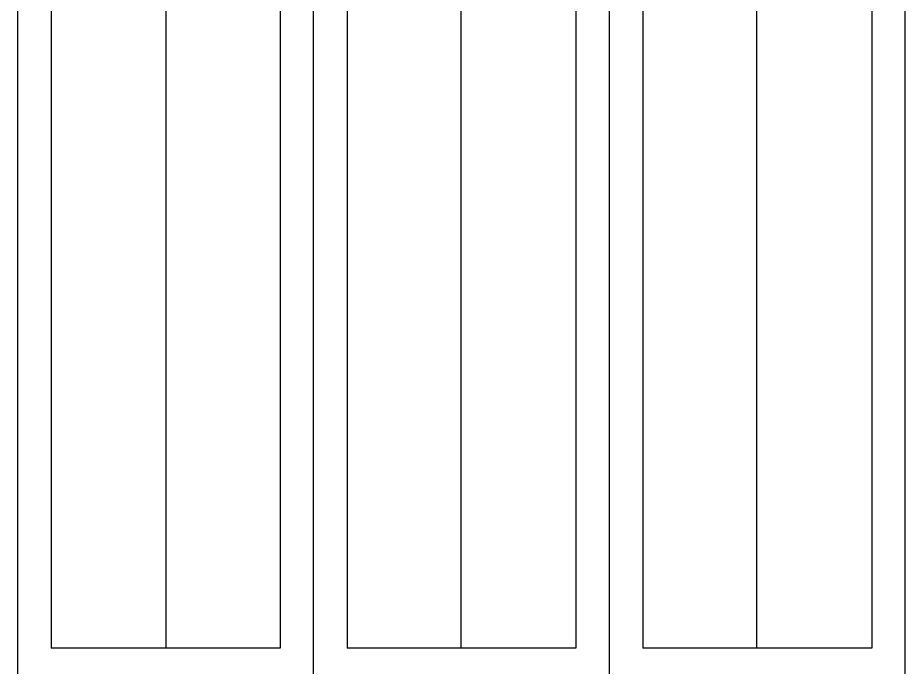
# Model space of a CAD drawing. Extents: x 10 to 656, y -396 to 292.
# Drawn here: x 261.52 to 270.63, y 104.87 to 111.54 of the extents above; entities that cross this region are included whole.
import ezdxf

# ---------------------------------------------------------------- set-up
doc = ezdxf.new("R2010")
doc.units = 0
doc.header["$LTSCALE"] = 5
doc.header["$MEASUREMENT"] = 0
doc.layers.get('0').update_dxf_attribs({"linetype": 'CONTINUOUS'})

msp = doc.modelspace()

# ---------------------------------------------------------------- linework, layer by layer
at = {"color": 7, "linetype": 'Continuous'}
for p, q in [((261.5214, 101.4882), (261.5214, 118.1086)), ((264.558, 91.5889), (264.558, 118.1086)), ((264.558, 91.5889), (264.558, 118.1086)), ((264.558, 101.4882), (264.558, 118.1086)), ((264.558, 101.4882), (264.558, 118.1086)), ((267.5946, 91.5889), (267.5946, 118.1086)), ((267.5946, 101.4882), (267.5946, 118.1086)), ((267.5946, 91.5889), (267.5946, 118.1086)), ((267.5946, 101.4882), (267.5946, 118.1086)), ((270.6312, 91.5889), (270.6312, 118.1086)), ((270.6312, 101.4882), (270.6312, 118.1086)), ((270.6312, 91.5889), (270.6312, 118.1086)), ((270.6312, 101.4882), (270.6312, 118.1086)), ((261.8655, 114.7885), (261.8655, 105.0714)), ((264.2138, 114.7885), (264.2138, 105.0714)), ((264.9021, 114.7885), (264.9021, 105.0714)), ((267.2504, 114.7885), (267.2504, 105.0714)), ((267.9387, 114.7885), (267.9387, 105.0714)), ((270.287, 114.7885), (270.287, 105.0714)), ((266.0682, 114.3499), (266.0682, 105.0714)), ((269.1048, 114.3499), (269.1048, 105.0714)), ((263.0397, 114.1812), (263.0397, 105.0714)), ((264.2138, 105.0714), (261.8655, 105.0714)), ((267.2504, 105.0714), (264.9021, 105.0714)), ((270.287, 105.0714), (267.9387, 105.0714))]:
    msp.add_line(p, q, dxfattribs=at)

doc.saveas('drawing.dxf')
